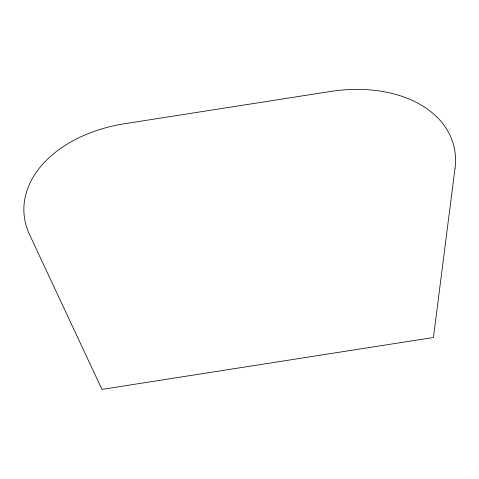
<?xml version="1.0" encoding="UTF-8"?>
<svg xmlns="http://www.w3.org/2000/svg" width="479" height="479" viewBox="0 0 479 479"><rect width="100%" height="100%" fill="white"/><g stroke="black" fill="none" stroke-linecap="round" stroke-linejoin="round"><path stroke-width="0.72" d="M455.05 168.099L433.429 337.485L101.955 389.391L29.59 234.722A124.69 84.717 -2.7 0 1 124.791 123.69L330.462 91.483A124.69 84.717 -15.1 0 1 455.05 168.099"/></g></svg>
